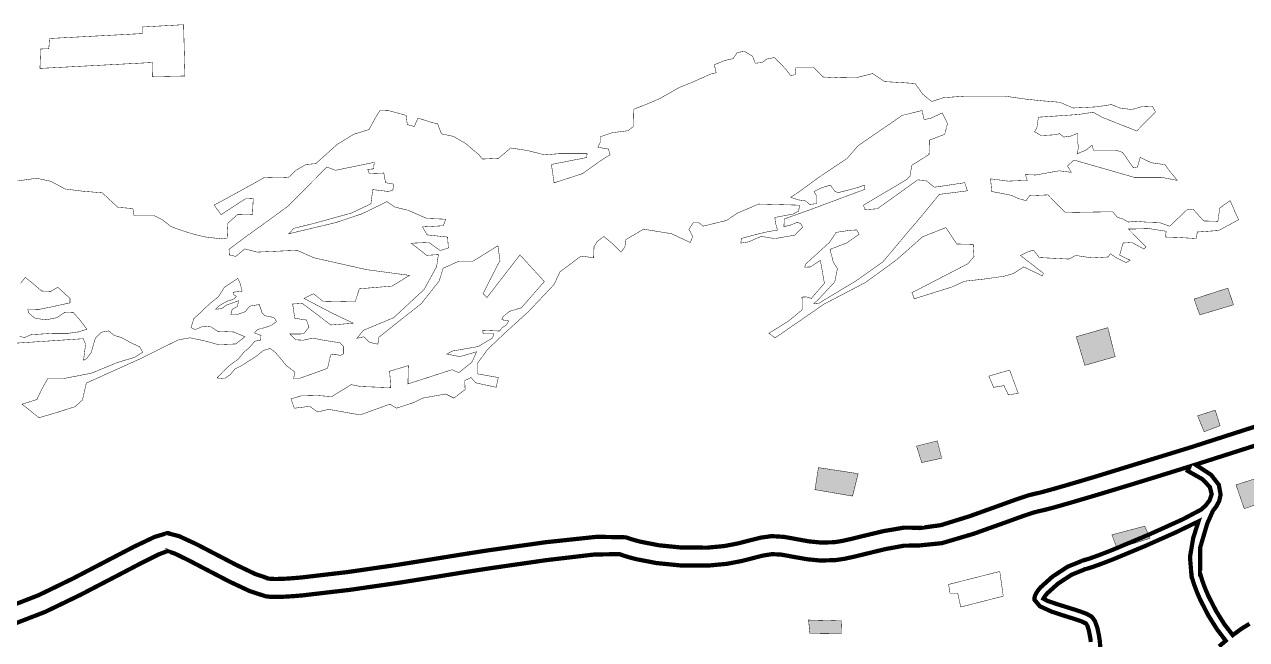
# Model space of a CAD drawing. Extents: x -14.6 to 30.8, y -26 to 29.
# Drawn here: x 15.05 to 23.08, y -10.74 to -6.7 of the extents above; entities that cross this region are included whole.
import ezdxf

# ---------------------------------------------------------------- set-up
doc = ezdxf.new("R2010")
doc.units = 0
doc.header["$LTSCALE"] = 0.000394
for name, color, linetype in [('CW_1002', 7, 'CONTINUOUS'), ('CW_2001', 7, 'CONTINUOUS'), ('CW_2002', 7, 'CONTINUOUS'), ('CW_2006', 7, 'CONTINUOUS'), ('CW_2007', 7, 'CONTINUOUS')]:
    doc.layers.add(name, color=color, linetype=linetype)

msp = doc.modelspace()

# ---------------------------------------------------------------- linework, layer by layer
at = {"layer": 'CW_1002', "color": 1, "linetype": 'CONTINUOUS', "const_width": 0.007874}
for points in [[(14.964071, -10.515142), (15.14757, -10.443546), (15.370979, -10.335114), (15.599252, -10.216209), (15.77238, -10.126036), (15.908681, -10.061293), (15.992063, -10.036488), (15.992146, -10.036488), (15.992146, -10.03672), (16.068384, -10.05664), (16.178294, -10.10716), (16.308445, -10.17478), (16.444724, -10.245829), (16.567675, -10.304638), (16.656555, -10.335047), (16.656697, -10.335071), (16.656693, -10.335106), (16.676482, -10.337086), (16.702729, -10.337742), (16.734878, -10.337173), (16.775273, -10.335276), (16.820443, -10.332159), (16.869811, -10.327937), (17.172629, -10.292479), (17.494506, -10.245931), (17.756295, -10.204087), (17.756484, -10.204055), (17.795631, -10.197595), (17.84531, -10.18952), (17.905701, -10.179827), (17.974764, -10.168861), (18.039683, -10.158686), (18.098114, -10.149697), (18.474497, -10.096486), (18.811154, -10.060791), (19.000878, -10.06422), (19.001067, -10.064291), (19.012728, -10.068459), (19.026948, -10.073167), (19.043827, -10.078413), (19.06221, -10.083814), (19.080529, -10.088851), (19.098626, -10.093445), (19.218506, -10.116572), (19.365987, -10.131307), (19.537366, -10.131965), (19.647191, -10.121572), (19.736324, -10.104555), (19.810327, -10.085528), (19.885756, -10.066475), (19.958593, -10.056412), (20.03772, -10.06122), (20.068092, -10.06646), (20.09721, -10.071754), (20.124972, -10.076933), (20.205845, -10.091132), (20.28276, -10.098808), (20.367984, -10.096476), (20.368244, -10.096453), (20.419164, -10.088517), (20.482576, -10.074379), (20.554205, -10.056646), (20.691875, -10.023649), (20.826391, -10.000905), (20.942539, -10.001693), (20.942823, -10.00174), (20.942819, -10.001772), (21.068297, -9.984473), (21.25627, -9.926174), (21.456079, -9.854484), (21.559559, -9.816936), (21.643162, -9.788833), (21.699559, -9.775028), (21.699752, -9.775004), (21.699776, -9.775197), (21.720717, -9.770515), (21.761261, -9.759754), (21.819488, -9.743484), (21.894726, -9.721832), (21.984522, -9.695438), (22.08687, -9.664909), (22.715624, -9.471577), (23.330936, -9.27338)], [(23.179574, -9.446819), (22.739929, -9.587331), (22.842466, -9.653799), (22.893534, -9.720418), (22.905094, -9.78424), (22.896206, -9.824412), (22.877981, -9.860038), (22.854402, -9.890528), (22.816988, -9.975257), (22.770773, -10.132281), (22.770976, -10.302346), (22.770976, -10.302445), (22.771, -10.302437), (22.777886, -10.326526), (22.785773, -10.351044), (22.794583, -10.375886), (22.804293, -10.401092), (22.814607, -10.425954), (22.825457, -10.450386), (22.875706, -10.548334), (22.930424, -10.635711), (22.98461, -10.706102), (23.042514, -10.663875), (23.094989, -10.63164)], [(22.05172, -10.739398), (22.050319, -10.729169), (22.048969, -10.720213), (22.041003, -10.678617), (22.031668, -10.647475), (22.020917, -10.629858), (22.020874, -10.629823), (22.020866, -10.629831), (21.995288, -10.617087), (21.949985, -10.601367), (21.893417, -10.583728), (21.797062, -10.552452), (21.718826, -10.516733), (21.683366, -10.474142), (21.683343, -10.473953), (21.683343, -10.473606), (21.683721, -10.459991), (21.68769, -10.445496), (21.695024, -10.430295), (21.702913, -10.418005), (21.712737, -10.40504), (21.724327, -10.391555), (21.802082, -10.321707), (21.902042, -10.256692), (22.003492, -10.215642), (22.00352, -10.215748), (22.003591, -10.215732), (22.003591, -10.215618), (22.023457, -10.210159), (22.048547, -10.202096), (22.078272, -10.191689), (22.112849, -10.178893), (22.151725, -10.163946), (22.19424, -10.147134), (22.435458, -10.04608), (22.657761, -9.945574), (22.777724, -9.882102), (22.806275, -9.856156), (22.832903, -9.821315), (22.846268, -9.780319), (22.83463, -9.734177), (22.786033, -9.683047), (22.688823, -9.628339), (22.701783, -9.599307), (22.496785, -9.663152), (22.300459, -9.723479), (22.120547, -9.777941), (22.019519, -9.808064), (21.929131, -9.834608), (21.851323, -9.85698), (21.787983, -9.874524), (21.741644, -9.886388), (21.714283, -9.891961), (21.714051, -9.892193), (21.713858, -9.892217), (21.668537, -9.9042), (21.593077, -9.930144), (21.496677, -9.965217), (21.282516, -10.041557), (21.075358, -10.102639), (20.923677, -10.118008), (20.923445, -10.118008), (20.923161, -10.117961), (20.82785, -10.119117), (20.708558, -10.140683), (20.582811, -10.171063), (20.507325, -10.189699), (20.438501, -10.204745), (20.378858, -10.213642), (20.378598, -10.213665), (20.27955, -10.216691), (20.192817, -10.208385), (20.103287, -10.192736), (20.077291, -10.187889), (20.049218, -10.1828), (20.018343, -10.177488), (19.960478, -10.174795), (19.902926, -10.183617), (19.840776, -10.199488), (19.761079, -10.219941), (19.664002, -10.238283), (19.542445, -10.24961), (19.35883, -10.248829), (19.200267, -10.232867), (19.070941, -10.207862), (19.047832, -10.202075), (19.027442, -10.196597), (19.009685, -10.191445), (18.993053, -10.186193), (18.976436, -10.180533), (18.960004, -10.174559), (18.959815, -10.174488), (18.79299, -10.177168), (18.476294, -10.214421), (18.11565, -10.266421), (18.039129, -10.278119), (17.975552, -10.28798), (17.924157, -10.296094), (17.873693, -10.304222), (17.823676, -10.312403), (17.775862, -10.320323), (17.775673, -10.320354), (17.512707, -10.362354), (17.188071, -10.409202), (16.880425, -10.445126), (16.828652, -10.449551), (16.781169, -10.452822), (16.738571, -10.454819), (16.698679, -10.455419), (16.664805, -10.454303), (16.637551, -10.451339), (16.637319, -10.451339), (16.637177, -10.451315), (16.532576, -10.417359), (16.398469, -10.354413), (16.253539, -10.279047), (16.136851, -10.217955), (16.043871, -10.172324), (15.992146, -10.154366), (15.992146, -10.154598), (15.992063, -10.154598), (15.932446, -10.177493), (15.813036, -10.237249), (15.654157, -10.320476), (15.420776, -10.441963), (15.190325, -10.553339), (14.996555, -10.628256)], [(22.938811, -10.742913), (22.881393, -10.667901), (22.824085, -10.576399), (22.771937, -10.474835), (22.760192, -10.448432), (22.749257, -10.422176), (22.73922, -10.396185), (22.729925, -10.36993), (22.7215, -10.343647), (22.714024, -10.317429), (22.714024, -10.317331), (22.714, -10.317339), (22.704065, -10.193897), (22.725111, -10.068798), (22.760063, -9.95978), (22.609721, -10.032296), (22.413432, -10.119565), (22.216154, -10.201803), (22.174027, -10.218446), (22.134483, -10.233616), (22.098114, -10.247051), (22.065612, -10.258444), (22.038421, -10.26721), (22.017205, -10.273059), (22.017177, -10.272953), (22.017106, -10.272969), (22.017106, -10.273083), (21.926952, -10.309767), (21.837691, -10.368149), (21.767925, -10.431004), (21.758988, -10.441342), (21.751638, -10.450915), (21.746008, -10.459594), (21.74394, -10.463217), (21.742573, -10.46571), (21.741957, -10.466996), (21.768487, -10.481195), (21.831758, -10.502866), (21.910717, -10.527445), (21.973314, -10.547118), (22.025245, -10.56615), (22.058929, -10.584846), (22.059043, -10.584961), (22.059209, -10.585102), (22.079947, -10.613627), (22.095734, -10.656761), (22.107102, -10.710984), (22.108894, -10.722618), (22.110442, -10.7335), (22.111756, -10.743661)]]:
    msp.add_lwpolyline(points, dxfattribs=at)
at = {"layer": 'CW_2001', "color": 1, "linetype": 'CONTINUOUS', "const_width": 0.003}
for points in [[(22.730992, -8.500843), (22.952594, -8.428894), (22.990008, -8.538256), (22.768406, -8.604449)], [(21.957362, -8.748142), (22.164579, -8.688531), (22.212835, -8.878717), (22.014134, -8.935488)], [(21.383969, -9.006453), (21.415193, -9.080256), (21.483319, -9.068902), (21.511705, -9.128512), (21.576992, -9.119996), (21.52022, -8.966713)], [(22.754079, -9.266614), (22.870299, -9.229764), (22.90148, -9.331811), (22.796598, -9.371496)], [(20.909102, -9.465535), (21.045732, -9.431378), (21.074197, -9.545236), (20.94326, -9.573701)], [(20.26526, -9.606772), (20.526047, -9.646457), (20.489197, -9.793858), (20.242583, -9.751339)], [(23.006362, -9.720157), (23.26148, -9.637953), (23.304, -9.793858), (23.06022, -9.876063)], [(22.191567, -10.047772), (22.407449, -9.990961), (22.441535, -10.070496), (22.225654, -10.138669)], [(21.11974, -10.373555), (21.455622, -10.288161), (21.478394, -10.450409), (21.199441, -10.521571), (21.179516, -10.430484), (21.12828, -10.430484)], [(20.200335, -10.606965), (20.208874, -10.695205), (20.413819, -10.698051), (20.416665, -10.612657)]]:
    msp.add_lwpolyline(points, close=True, dxfattribs=at)
at = {"layer": 'CW_2001', "color": 1, "linetype": 'CONTINUOUS'}
for points in [[(22.730992, -8.500843), (22.952594, -8.428894), (22.768406, -8.604449), (22.990008, -8.538256)], [(21.957362, -8.748142), (22.164579, -8.688531), (22.014134, -8.935488), (22.212835, -8.878717)], [(22.754079, -9.266614), (22.870299, -9.229764), (22.796598, -9.371496), (22.90148, -9.331811)], [(20.909102, -9.465535), (21.045732, -9.431378), (20.94326, -9.573701), (21.074197, -9.545236)], [(20.26526, -9.606772), (20.526047, -9.646457), (20.242583, -9.751339), (20.489197, -9.793858)], [(23.006362, -9.720157), (23.26148, -9.637953), (23.06022, -9.876063), (23.304, -9.793858)], [(22.191567, -10.047772), (22.407449, -9.990961), (22.225654, -10.138669), (22.441535, -10.070496)], [(22.728567, -11.171496), (24.089197, -10.525197), (22.816441, -11.344409), (24.18274, -10.675433)], [(20.200335, -10.606965), (20.208874, -10.695205), (20.416665, -10.612657), (20.413819, -10.698051)]]:
    msp.add_solid(points, dxfattribs=at)
at = {"layer": 'CW_2002', "color": 1, "linetype": 'CONTINUOUS', "const_width": 0.003}
for points in [[(15.008114, -7.725476), (15.133902, -7.707866), (15.226984, -7.727992), (15.320067, -7.778307), (15.440823, -7.793402), (15.564094, -7.803465), (15.66724, -7.899063), (15.765354, -7.90661), (15.772902, -7.951894), (15.901205, -7.951894), (15.961583, -7.982083), (16.014413, -8.02485), (16.099949, -8.055039), (16.172906, -8.077681), (16.238315, -8.092776), (16.341461, -8.105354), (16.384228, -8.100323), (16.38926, -8.002209), (16.454669, -7.944346), (16.550268, -7.946862), (16.555299, -7.841201), (16.502469, -7.843717), (16.343976, -7.946862), (16.298693, -7.883969), (16.374165, -7.843717), (16.502469, -7.773276), (16.628256, -7.702835), (16.728886, -7.700319), (16.786748, -7.702835), (16.837063, -7.655035), (16.902472, -7.617299), (16.965366, -7.612268), (17.108764, -7.483965), (17.216941, -7.418555), (17.315055, -7.388366), (17.367886, -7.292768), (17.388012, -7.262579), (17.44839, -7.265094), (17.559083, -7.295283), (17.56663, -7.355661), (17.611913, -7.36824), (17.637071, -7.312894), (17.722606, -7.340567), (17.765374, -7.35063), (17.790531, -7.416039), (17.871035, -7.43365), (17.951539, -7.481449), (18.034559, -7.55189), (18.059717, -7.582079), (18.165378, -7.577047), (18.245882, -7.509122), (18.359091, -7.526732), (18.467268, -7.554406), (18.56035, -7.546858), (18.706264, -7.546858), (18.746516, -7.546858), (18.744, -7.572016), (18.512551, -7.617299), (18.530161, -7.738055), (18.716327, -7.677677), (18.854693, -7.579563), (18.897461, -7.554406), (18.887398, -7.516669), (18.816957, -7.504091), (18.832051, -7.473902), (18.832051, -7.436165), (18.915071, -7.408492), (19.015701, -7.395913), (19.050921, -7.36824), (19.053437, -7.255031), (19.136457, -7.222327), (19.219476, -7.187106), (19.28237, -7.151886), (19.352811, -7.111634), (19.440862, -7.076413), (19.559102, -7.023583), (19.594323, -7.016035), (19.581744, -6.963205), (19.649669, -6.935531), (19.705016, -6.922953), (19.732689, -6.882701), (19.780488, -6.875154), (19.833319, -6.907858), (19.850929, -6.953142), (19.896213, -6.94811), (19.926402, -6.925469), (19.976717, -6.915406), (20.052189, -6.993394), (20.082378, -7.033646), (20.112567, -7.028614), (20.117598, -6.980815), (20.233323, -6.980815), (20.297402, -7.043567), (20.39285, -7.048591), (20.520953, -7.046079), (20.621425, -7.020961), (20.699291, -7.073709), (20.827394, -7.081244), (20.900236, -7.086268), (20.950472, -7.156598), (21.008244, -7.204323), (21.08611, -7.179205), (21.226772, -7.169157), (21.488, -7.169157), (21.631173, -7.189252), (21.729134, -7.199299), (21.849701, -7.209346), (21.937614, -7.247024), (22.090835, -7.239488), (22.188795, -7.224417), (22.244055, -7.247024), (22.321921, -7.257071), (22.392252, -7.236976), (22.457559, -7.234465), (22.477654, -7.272142), (22.354575, -7.397732), (22.126, -7.307307), (22.068228, -7.274654), (21.970268, -7.289724), (21.709039, -7.307307), (21.698992, -7.377638), (21.683921, -7.402756), (21.726622, -7.427874), (21.814535, -7.42285), (21.849701, -7.415315), (21.874819, -7.437921), (21.925055, -7.430386), (21.965244, -7.412803), (21.965244, -7.465551), (21.97278, -7.50574), (21.962732, -7.548441), (22.025528, -7.520811), (22.060693, -7.490669), (22.07074, -7.523323), (22.218937, -7.523323), (22.261638, -7.538394), (22.331969, -7.638866), (22.359598, -7.633843), (22.377181, -7.571047), (22.450024, -7.606213), (22.540449, -7.618772), (22.573102, -7.663984), (22.620827, -7.721756), (22.515331, -7.701661), (22.336992, -7.701661), (21.942638, -7.58863), (21.899937, -7.626307), (21.925055, -7.669008), (21.844677, -7.658961), (21.691457, -7.686591), (21.623638, -7.684079), (21.636197, -7.721756), (21.510606, -7.72678), (21.395063, -7.711709), (21.402598, -7.794598), (21.530701, -7.819717), (21.580937, -7.842323), (21.628661, -7.854882), (21.651268, -7.822228), (21.771835, -7.817205), (21.884866, -7.932748), (22.196331, -7.927724), (22.228984, -7.965402), (22.259126, -7.972937), (22.299315, -7.995543), (22.347039, -7.99052), (22.414858, -7.995543), (22.502772, -7.998055), (22.570591, -8.023173), (22.683622, -7.915165), (22.723811, -7.910142), (22.794142, -7.988008), (22.887079, -7.99052), (22.899638, -7.902606), (22.967457, -7.854882), (23.022717, -7.980472), (22.892102, -8.050803), (22.751441, -8.06085), (22.746417, -8.103551), (22.618315, -8.096016), (22.542961, -8.093504), (22.547984, -8.055827), (22.434953, -8.038244), (22.342016, -8.040756), (22.299315, -8.040756), (22.374992, -8.116858), (22.415055, -8.158173), (22.401283, -8.171945), (22.322409, -8.129378), (22.264819, -8.133134), (22.242283, -8.212008), (22.311142, -8.245811), (22.28485, -8.262087), (22.222252, -8.230787), (22.180937, -8.203244), (22.165913, -8.224528), (22.062, -8.230787), (21.953079, -8.214512), (21.910512, -8.238299), (21.715205, -8.228283), (21.676394, -8.179457), (21.642591, -8.189472), (21.59126, -8.214512), (21.741496, -8.330945), (21.735236, -8.348472), (21.612543, -8.28963), (21.544937, -8.333449), (21.483591, -8.350976), (21.350882, -8.369756), (21.224433, -8.383528), (21.143055, -8.421087), (20.894394, -8.498654), (20.879417, -8.458717), (21.246339, -8.269016), (21.286276, -8.221591), (21.281283, -8.141717), (21.173953, -8.13922), (21.101567, -8.03189), (20.949307, -8.091795), (20.777079, -8.244055), (20.574898, -8.391323), (20.302827, -8.533598), (19.980976, -8.755268), (19.939921, -8.725409), (20.068063, -8.645787), (20.158882, -8.571142), (20.157638, -8.487787), (20.187496, -8.486543), (20.218598, -8.496496), (20.304441, -8.396969), (20.278039, -8.246697), (20.212311, -8.290102), (20.175106, -8.291343), (20.182547, -8.27026), (20.338807, -8.127642), (20.380972, -8.063154), (20.472744, -8.049512), (20.51615, -8.047031), (20.532272, -8.075555), (20.450421, -8.132602), (20.341287, -8.174768), (20.36237, -8.256618), (20.389654, -8.301264), (20.372291, -8.388075), (20.270598, -8.497209), (20.235874, -8.530693), (20.270598, -8.526972), (20.514909, -8.379394), (20.688531, -8.256618), (20.860913, -8.050752), (20.91176, -7.992465), (21.059339, -7.813882), (21.242882, -7.790319), (21.22552, -7.736992), (21.086622, -7.758075), (21.025854, -7.766756), (20.971287, -7.72335), (20.91672, -7.71839), (20.652567, -7.908134), (20.570717, -7.914335), (20.560795, -7.884571), (20.841071, -7.71839), (20.865874, -7.694827), (20.878276, -7.622898), (20.99113, -7.552209), (20.99361, -7.457957), (21.094063, -7.419512), (21.112665, -7.348823), (21.077941, -7.279374), (21.002291, -7.314098), (20.958886, -7.32278), (20.945244, -7.263252), (20.815028, -7.295496), (20.526071, -7.493921), (20.454142, -7.577012), (20.261917, -7.705988), (20.144102, -7.792799), (20.083335, -7.832484), (20.131701, -7.849846), (20.178827, -7.856047), (20.208591, -7.87961), (20.253236, -7.87465), (20.253236, -7.822563), (20.235874, -7.79528), (20.28548, -7.770476), (20.343768, -7.753114), (20.371051, -7.791559), (20.393374, -7.80272), (20.43802, -7.791559), (20.52235, -7.769236), (20.565756, -7.753114), (20.570717, -7.780398), (20.230913, -7.906894), (20.041169, -7.975102), (20.038689, -8.025949), (20.088295, -8.013547), (20.12674, -7.996185), (20.149063, -8.006106), (20.161465, -8.028429), (20.108138, -8.081756), (19.977921, -8.104079), (19.88987, -8.089197), (19.80802, -8.125161), (19.755933, -8.133843), (19.759654, -8.102839), (19.861346, -8.075555), (19.934516, -8.058193), (19.996524, -8.048272), (19.984122, -8.004866), (19.979161, -7.965181), (20.025047, -7.9565), (20.098217, -7.942858), (20.135421, -7.923016), (20.141622, -7.884571), (19.873748, -7.87713), (19.73361, -7.936657), (19.661681, -7.985024), (19.507902, -8.022228), (19.479378, -7.998665), (19.444654, -7.998665), (19.41489, -8.042071), (19.439693, -8.089197), (19.424811, -8.130122), (19.300795, -8.071835), (19.117252, -8.042071), (19.001917, -8.11028), (18.994476, -8.159886), (18.969673, -8.19213), (18.903945, -8.128882), (18.856819, -8.090437), (18.814654, -8.121441), (18.792331, -8.156165), (18.78985, -8.229335), (18.706512, -8.218724), (18.569157, -8.32174), (18.529913, -8.405134), (18.360673, -8.584185), (18.201244, -8.728898), (18.093323, -8.831913), (18.027098, -8.922665), (18.027098, -8.991343), (18.164453, -9.01587), (18.149736, -9.079642), (18.014835, -9.050209), (17.985402, -9.01587), (17.943705, -9.035492), (17.946157, -9.094358), (17.872575, -9.150772), (17.818614, -9.123791), (17.666543, -9.150772), (17.607677, -9.180205), (17.49485, -9.216996), (17.453154, -9.190016), (17.256933, -9.261146), (17.050902, -9.224354), (16.977319, -9.241524), (16.925811, -9.204732), (16.825248, -9.216996), (16.803173, -9.155677), (16.869398, -9.136055), (16.977319, -9.133602), (17.070524, -9.140961), (17.198067, -9.062472), (17.261839, -9.074736), (17.458059, -9.082094), (17.450701, -8.974173), (17.573339, -8.937382), (17.570886, -9.057567), (17.860311, -8.964362), (17.904461, -8.983984), (17.990307, -8.915307), (18.022193, -8.84663), (17.911819, -8.878516), (17.825972, -8.861346), (17.862764, -8.841724), (18.032004, -8.812291), (18.125697, -8.756165), (18.135461, -8.729315), (18.064673, -8.729315), (18.061622, -8.705516), (18.172382, -8.710622), (18.189413, -8.687508), (18.213744, -8.674126), (18.233209, -8.643713), (18.18698, -8.636413), (18.19428, -8.616949), (18.236858, -8.581669), (18.315669, -8.557756), (18.466031, -8.385567), (18.305969, -8.210953), (18.090126, -8.48985), (18.063449, -8.465598), (18.175008, -8.247331), (18.161197, -8.151063), (17.997354, -8.25226), (17.905795, -8.25226), (17.802189, -8.298039), (17.775685, -8.38237), (17.657622, -8.531756), (17.501008, -8.654638), (17.380535, -8.751016), (17.373307, -8.796795), (17.31789, -8.784748), (17.281748, -8.748606), (17.235969, -8.758244), (17.279339, -8.705236), (17.476913, -8.623315), (17.676898, -8.437787), (17.758819, -8.288402), (17.770866, -8.20889), (17.693764, -8.213709), (17.592567, -8.134197), (17.70822, -8.129378), (17.782913, -8.182386), (17.835921, -8.16552), (17.831374, -8.094075), (17.697106, -8.079689), (17.665937, -8.026941), (17.802602, -8.019748), (17.819386, -7.976591), (17.694709, -7.971795), (17.574827, -7.919047), (17.486114, -7.897469), (17.433366, -7.861504), (17.270327, -7.940626), (17.100094, -7.998169), (16.788402, -8.072496), (16.821969, -8.036531), (16.958634, -8.002965), (17.200795, -7.935831), (17.32787, -7.87589), (17.339858, -7.782382), (17.440559, -7.79437), (17.471728, -7.787177), (17.476524, -7.746417), (17.423776, -7.736827), (17.412441, -7.673677), (17.317287, -7.677134), (17.306622, -7.649878), (17.345728, -7.646323), (17.349283, -7.603661), (17.095685, -7.655803), (17.038803, -7.634472), (16.780165, -7.894157), (16.471543, -8.117488), (16.396457, -8.173803), (16.398803, -8.211346), (16.441039, -8.220732), (16.499701, -8.171457), (16.581827, -8.192575), (16.842283, -8.180843), (16.954913, -8.230118), (17.300811, -8.307961), (17.581441, -8.345378), (17.46685, -8.415535), (17.252079, -8.433252), (17.22411, -8.519488), (17.012016, -8.514827), (16.951417, -8.465882), (16.888488, -8.496181), (17.070283, -8.59174), (17.212457, -8.659331), (17.065622, -8.670984), (16.876835, -8.528811), (16.813906, -8.533472), (16.82789, -8.626701), (16.904803, -8.638354), (16.921118, -8.684969), (16.886157, -8.729252), (16.833874, -8.730323), (16.794756, -8.729756), (16.833701, -8.768228), (16.883244, -8.77048), (16.946299, -8.756969), (17.002598, -8.768228), (17.083669, -8.78174), (17.124205, -8.786244), (17.146724, -8.811016), (17.146724, -8.860559), (17.127291, -8.870151), (17.105355, -8.866731), (17.094929, -8.862811), (17.063402, -8.867315), (17.052142, -8.916858), (17.043134, -8.955142), (16.950803, -8.988921), (16.853969, -9.022701), (16.820189, -9.022701), (16.829197, -8.979913), (16.772898, -8.937126), (16.739118, -8.896591), (16.703087, -8.853803), (16.667055, -8.824528), (16.622016, -8.838039), (16.572472, -8.878575), (16.525181, -8.90785), (16.480142, -8.937126), (16.435102, -8.959646), (16.405827, -8.995677), (16.367543, -9.022701), (16.318, -9.018197), (16.356283, -8.977661), (16.399071, -8.937126), (16.457622, -8.894339), (16.493654, -8.849299), (16.531937, -8.817772), (16.565717, -8.777236), (16.604, -8.77048), (16.606252, -8.738953), (16.563465, -8.723189), (16.583732, -8.700669), (16.62652, -8.689409), (16.669307, -8.675898), (16.707591, -8.648874), (16.696331, -8.626354), (16.664803, -8.615094), (16.631024, -8.610591), (16.613008, -8.590323), (16.594992, -8.536276), (16.531937, -8.547535), (16.502661, -8.583567), (16.446362, -8.603835), (16.408079, -8.603835), (16.417087, -8.567803), (16.450866, -8.549787), (16.459874, -8.511504), (16.378803, -8.54078), (16.349528, -8.563299), (16.308992, -8.567803), (16.328543, -8.546543), (16.358425, -8.529016), (16.386614, -8.513748), (16.39791, -8.510543), (16.419104, -8.503945), (16.431154, -8.49848), (16.435018, -8.493016), (16.441011, -8.486421), (16.444122, -8.483217), (16.426646, -8.471343), (16.42439, -8.455508), (16.483024, -8.449291), (16.476823, -8.426673), (16.467323, -8.391988), (16.453882, -8.365106), (16.366516, -8.42335), (16.326193, -8.486075), (16.270189, -8.530878), (16.209705, -8.589122), (16.164902, -8.629445), (16.14698, -8.687689), (16.173862, -8.70113), (16.229866, -8.678728), (16.276909, -8.683209), (16.321713, -8.712331), (16.427, -8.716811), (16.500925, -8.748173), (16.440441, -8.795217), (16.326193, -8.799697), (16.236587, -8.775055), (16.14026, -8.754894), (16.064094, -8.768335), (15.810079, -8.894181), (15.459913, -9.052063), (15.434496, -9.162677), (15.385472, -9.207244), (15.269323, -9.244024), (15.149311, -9.279583), (15.038189, -9.190685), (15.135976, -9.159571), (15.167091, -9.092898), (15.207094, -9.02178), (15.313772, -9.02178), (15.492661, -8.987425), (15.665858, -8.91637), (15.776882, -8.883063), (15.830173, -8.849756), (15.810189, -8.814228), (15.748016, -8.785362), (15.692504, -8.754276), (15.641433, -8.738732), (15.608126, -8.709866), (15.557055, -8.718748), (15.519307, -8.756496), (15.492661, -8.849756), (15.461575, -8.891945), (15.441591, -8.903047), (15.454913, -8.796465), (15.43937, -8.760937), (14.96863, -8.792024)], [(15.019701, -8.743173), (15.053008, -8.754276), (15.097417, -8.734291), (15.246189, -8.725409), (15.341669, -8.725409), (15.406063, -8.716528), (15.463795, -8.698764), (15.414945, -8.63437), (15.372756, -8.58774), (15.315024, -8.589961), (15.266173, -8.623268), (15.197339, -8.636591), (15.124063, -8.627709), (15.081874, -8.592181), (15.075213, -8.569976), (15.152929, -8.567756), (15.230646, -8.552213), (15.352772, -8.525567), (15.352772, -8.496701), (15.272835, -8.423425), (15.226205, -8.450071), (15.166252, -8.44785), (15.101858, -8.392339), (15.059669, -8.359031), (15.028583, -8.39678)]]:
    msp.add_lwpolyline(points, dxfattribs=at)
at = {"layer": 'CW_2006', "color": 1, "linetype": 'CONTINUOUS', "const_width": 0.003}
msp.add_lwpolyline([(15.159787, -6.85985), (15.155472, -6.987142), (15.893331, -6.948307), (15.895488, -7.041079), (16.106921, -7.036764), (16.098291, -6.700197), (15.828606, -6.715299), (15.828606, -6.758449), (15.218039, -6.790811), (15.213724, -6.857693)], close=True, dxfattribs=at)
at = {"layer": 'CW_2007', "color": 2, "linetype": 'CONTINUOUS', "const_width": 0.02778}
for points in [[(14.964071, -10.515142), (15.14757, -10.443546), (15.370979, -10.335114), (15.599252, -10.216209), (15.77238, -10.126036), (15.908681, -10.061293), (15.992063, -10.036488), (15.992146, -10.036488), (15.992146, -10.03672), (16.068384, -10.05664), (16.178294, -10.10716), (16.308445, -10.17478), (16.444724, -10.245829), (16.567675, -10.304638), (16.656555, -10.335047), (16.656697, -10.335071), (16.656693, -10.335106), (16.676482, -10.337086), (16.702729, -10.337742), (16.734878, -10.337173), (16.775273, -10.335276), (16.820443, -10.332159), (16.869811, -10.327937), (17.172629, -10.292479), (17.494506, -10.245931), (17.756295, -10.204087), (17.756484, -10.204055), (17.795631, -10.197595), (17.84531, -10.18952), (17.905701, -10.179827), (17.974764, -10.168861), (18.039683, -10.158686), (18.098114, -10.149697), (18.474497, -10.096486), (18.811154, -10.060791), (19.000878, -10.06422), (19.001067, -10.064291), (19.012728, -10.068459), (19.026948, -10.073167), (19.043827, -10.078413), (19.06221, -10.083814), (19.080529, -10.088851), (19.098626, -10.093445), (19.218506, -10.116572), (19.365987, -10.131307), (19.537366, -10.131965), (19.647191, -10.121572), (19.736324, -10.104555), (19.810327, -10.085528), (19.885756, -10.066475), (19.958593, -10.056412), (20.03772, -10.06122), (20.068092, -10.06646), (20.09721, -10.071754), (20.124972, -10.076933), (20.205845, -10.091132), (20.28276, -10.098808), (20.367984, -10.096476), (20.368244, -10.096453), (20.419164, -10.088517), (20.482576, -10.074379), (20.554205, -10.056646), (20.691875, -10.023649), (20.826391, -10.000905), (20.942539, -10.001693), (20.942823, -10.00174), (20.942819, -10.001772), (21.068297, -9.984473), (21.25627, -9.926174), (21.456079, -9.854484), (21.559559, -9.816936), (21.643162, -9.788833), (21.699559, -9.775028), (21.699752, -9.775004), (21.699776, -9.775197), (21.720717, -9.770515), (21.761261, -9.759754), (21.819488, -9.743484), (21.894726, -9.721832), (21.984522, -9.695438), (22.08687, -9.664909), (22.715624, -9.471577), (23.330936, -9.27338)], [(23.179574, -9.446819), (22.739929, -9.587331), (22.842466, -9.653799), (22.893534, -9.720418), (22.905094, -9.78424), (22.896206, -9.824412), (22.877981, -9.860038), (22.854402, -9.890528), (22.816988, -9.975257), (22.770773, -10.132281), (22.770976, -10.302346), (22.770976, -10.302445), (22.771, -10.302437), (22.777886, -10.326526), (22.785773, -10.351044), (22.794583, -10.375886), (22.804293, -10.401092), (22.814607, -10.425954), (22.825457, -10.450386), (22.875706, -10.548334), (22.930424, -10.635711), (22.98461, -10.706102), (23.042514, -10.663875), (23.094989, -10.63164)], [(22.053165, -10.750811), (22.05172, -10.739398), (22.050319, -10.729169), (22.048969, -10.720213), (22.041003, -10.678617), (22.031668, -10.647475), (22.020917, -10.629858), (22.020874, -10.629823), (22.020866, -10.629831), (21.995288, -10.617087), (21.949985, -10.601367), (21.893417, -10.583728), (21.797062, -10.552452), (21.718826, -10.516733), (21.683366, -10.474142), (21.683343, -10.473953), (21.683343, -10.473606), (21.683721, -10.459991), (21.68769, -10.445496), (21.695024, -10.430295), (21.702913, -10.418005), (21.712737, -10.40504), (21.724327, -10.391555), (21.802082, -10.321707), (21.902042, -10.256692), (22.003492, -10.215642), (22.00352, -10.215748), (22.003591, -10.215732), (22.003591, -10.215618), (22.023457, -10.210159), (22.048547, -10.202096), (22.078272, -10.191689), (22.112849, -10.178893), (22.151725, -10.163946), (22.19424, -10.147134), (22.435458, -10.04608), (22.657761, -9.945574), (22.777724, -9.882102), (22.806275, -9.856156), (22.832903, -9.821315), (22.846268, -9.780319), (22.83463, -9.734177), (22.786033, -9.683047), (22.688823, -9.628339), (22.701783, -9.599307), (22.496785, -9.663152), (22.300459, -9.723479), (22.120547, -9.777941), (22.019519, -9.808064), (21.929131, -9.834608), (21.851323, -9.85698), (21.787983, -9.874524), (21.741644, -9.886388), (21.714283, -9.891961), (21.714051, -9.892193), (21.713858, -9.892217), (21.668537, -9.9042), (21.593077, -9.930144), (21.496677, -9.965217), (21.282516, -10.041557), (21.075358, -10.102639), (20.923677, -10.118008), (20.923445, -10.118008), (20.923161, -10.117961), (20.82785, -10.119117), (20.708558, -10.140683), (20.582811, -10.171063), (20.507325, -10.189699), (20.438501, -10.204745), (20.378858, -10.213642), (20.378598, -10.213665), (20.27955, -10.216691), (20.192817, -10.208385), (20.103287, -10.192736), (20.077291, -10.187889), (20.049218, -10.1828), (20.018343, -10.177488), (19.960478, -10.174795), (19.902926, -10.183617), (19.840776, -10.199488), (19.761079, -10.219941), (19.664002, -10.238283), (19.542445, -10.24961), (19.35883, -10.248829), (19.200267, -10.232867), (19.070941, -10.207862), (19.047832, -10.202075), (19.027442, -10.196597), (19.009685, -10.191445), (18.993053, -10.186193), (18.976436, -10.180533), (18.960004, -10.174559), (18.959815, -10.174488), (18.79299, -10.177168), (18.476294, -10.214421), (18.11565, -10.266421), (18.039129, -10.278119), (17.975552, -10.28798), (17.924157, -10.296094), (17.873693, -10.304222), (17.823676, -10.312403), (17.775862, -10.320323), (17.775673, -10.320354), (17.512707, -10.362354), (17.188071, -10.409202), (16.880425, -10.445126), (16.828652, -10.449551), (16.781169, -10.452822), (16.738571, -10.454819), (16.698679, -10.455419), (16.664805, -10.454303), (16.637551, -10.451339), (16.637319, -10.451339), (16.637177, -10.451315), (16.532576, -10.417359), (16.398469, -10.354413), (16.253539, -10.279047), (16.136851, -10.217955), (16.043871, -10.172324), (15.992146, -10.154366), (15.992146, -10.154598), (15.992063, -10.154598), (15.932446, -10.177493), (15.813036, -10.237249), (15.654157, -10.320476), (15.420776, -10.441963), (15.190325, -10.553339), (14.996555, -10.628256)], [(22.895058, -10.780222), (22.938811, -10.742913), (22.881393, -10.667901), (22.824085, -10.576399), (22.771937, -10.474835), (22.760192, -10.448432), (22.749257, -10.422176), (22.73922, -10.396185), (22.729925, -10.36993), (22.7215, -10.343647), (22.714024, -10.317429), (22.714024, -10.317331), (22.714, -10.317339), (22.704065, -10.193897), (22.725111, -10.068798), (22.760063, -9.95978), (22.609721, -10.032296), (22.413432, -10.119565), (22.216154, -10.201803), (22.174027, -10.218446), (22.134483, -10.233616), (22.098114, -10.247051), (22.065612, -10.258444), (22.038421, -10.26721), (22.017205, -10.273059), (22.017177, -10.272953), (22.017106, -10.272969), (22.017106, -10.273083), (21.926952, -10.309767), (21.837691, -10.368149), (21.767925, -10.431004), (21.758988, -10.441342), (21.751638, -10.450915), (21.746008, -10.459594), (21.74394, -10.463217), (21.742573, -10.46571), (21.741957, -10.466996), (21.768487, -10.481195), (21.831758, -10.502866), (21.910717, -10.527445), (21.973314, -10.547118), (22.025245, -10.56615), (22.058929, -10.584846), (22.059043, -10.584961), (22.059209, -10.585102), (22.079947, -10.613627), (22.095734, -10.656761), (22.107102, -10.710984), (22.108894, -10.722618), (22.110442, -10.7335), (22.111756, -10.743661), (22.118357, -10.814528)]]:
    msp.add_lwpolyline(points, dxfattribs=at)

doc.saveas('drawing.dxf')
